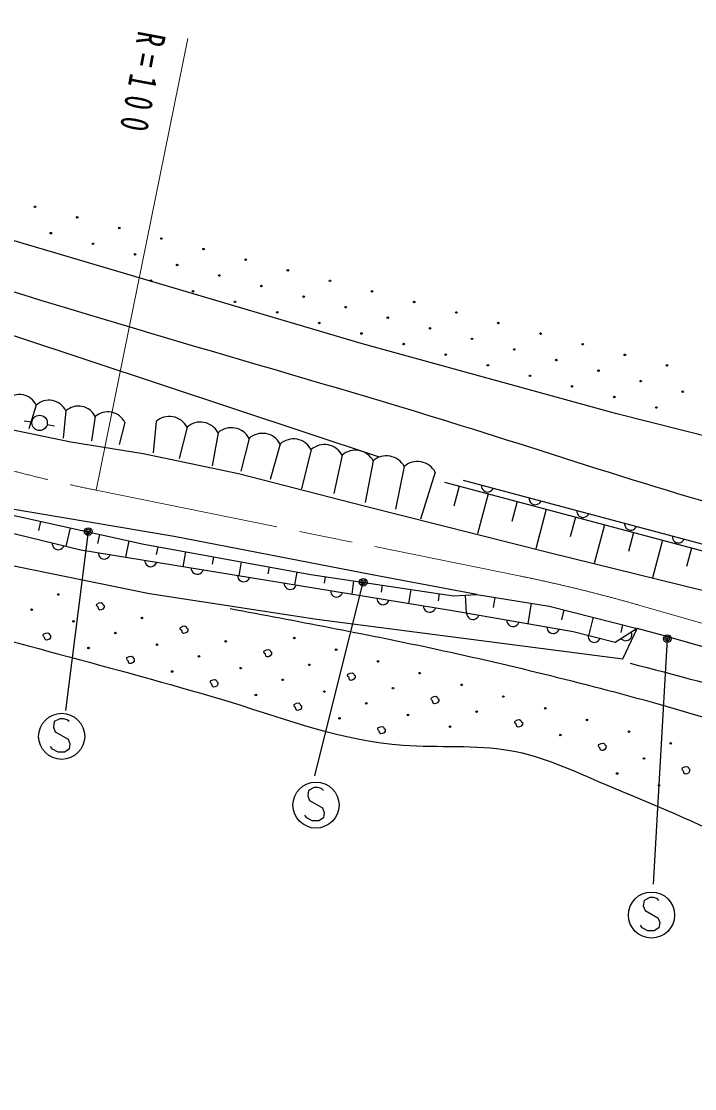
# Model space of a CAD drawing. Units: millimetres, scale not verified. Extents: x 40000 to 680000, y 20000 to 380000.
# Drawn here: x 401324 to 445172, y 249405 to 318888 of the extents above; entities that cross this region are included whole.
import ezdxf

# ---------------------------------------------------------------- set-up
doc = ezdxf.new("R2010")
doc.units = ezdxf.units.MM
doc.header["$LTSCALE"] = 1000
doc.linetypes.add('CHAIN', pattern=[18.5, 12, -1.5, 3.5, -1.5])
for name, color, linetype, lineweight in [('M-BGD', 7, 'Continuous', 25), ('M-BMK', 2, 'CHAIN', 13), ('M-STR-HTXT', 7, 'Continuous', 13), ('M-STR-STRC', 7, 'Continuous', 25)]:
    doc.layers.add(name, color=color, linetype=linetype, lineweight=lineweight)
doc.styles.add('ＭＳ ゴシック', font='')
doc.styles.get('ＭＳ ゴシック').set_extended_font_data('MS Gothic')

msp = doc.modelspace()

# ---------------------------------------------------------------- linework, layer by layer
at = {"layer": 'M-BGD'}
for p, q in [((402299, 293904), (401819, 292359)), ((404219, 293529), (404039, 291759)), ((402016, 292802), (401518, 292856)), ((403003, 292648), (403493, 292549)), ((406139, 293154), (405899, 291579)), ((408059, 292779), (407699, 291339)), ((410096, 292839), (409916, 290799)), ((412116, 292472), (411596, 290439)), ((414136, 292105), (413756, 289959)), ((416157, 291739), (415617, 289599)), ((418177, 291372), (417537, 289058)), ((420197, 291005), (419577, 288458)), ((422217, 290639), (421677, 288158)), ((424238, 290272), (423717, 287558)), ((426258, 289905), (425698, 287138)), ((428278, 289539), (427318, 286478)), ((428890, 288884), (468622, 278303)), ((429836, 288632), (429486, 287320)), ((431728, 288128), (431033, 285519)), ((433620, 287624), (433274, 286327)), ((435512, 287120), (434825, 284540)), ((402572, 286331), (402444, 285751)), ((437404, 286616), (437064, 285339)), ((404493, 285907), (404228, 284706)), ((439296, 286113), (438625, 283592)), ((441188, 285609), (440857, 284366)), ((406414, 285482), (406284, 284898)), ((408334, 285058), (408100, 283996)), ((443080, 285105), (442427, 282654)), ((410202, 284681), (410111, 284182)), ((412016, 284352), (411840, 283384)), ((444972, 284601), (444650, 283393)), ((413830, 284022), (413745, 283554)), ((415644, 283692), (415480, 282789)), ((417458, 283362), (417379, 282927)), ((419272, 283032), (419120, 282194)), ((421108, 282730), (421046, 282310)), ((422965, 282456), (422837, 281586)), ((424822, 282182), (424756, 281733)), ((426680, 281908), (426543, 280980)), ((428537, 281634), (428466, 281156)), ((430227, 281535), (430286, 280358)), ((432168, 281383), (432061, 280725)), ((434527, 281003), (434310, 279655)), ((436662, 280572), (436502, 279936)), ((438572, 280091), (438269, 278886)), ((440482, 279610), (440355, 279108))]:
    msp.add_line(p, q, dxfattribs=at)
for points in [[(424658, 290513), (400966, 298361), (366759, 308134), (344658, 314502), (324371, 317907), (306602, 319832), (289425, 320721), (273284, 320721), (253997, 319240), (234894, 316279), (217569, 313169), (206019, 310207), (186583, 303692), (171479, 299101), (151489, 291401), (125130, 280147), (103640, 272743), (82021, 265487), (69278, 262110)], [(430988, 281573), (424175, 282862), (411274, 285356), (400325, 287199), (394308, 288879), (371867, 298907), (364766, 301889), (357068, 304761), (349209, 307255), (342379, 308935), (334090, 310421), (325141, 312025), (317824, 312892), (309747, 313380), (282698, 314085), (272779, 314139), (265027, 313760), (259065, 313326)], [(441437, 279369), (439991, 278456), (437250, 279141), (429410, 280511), (417308, 282490), (405206, 284469), (387345, 288807), (379885, 290482), (371817, 293070), (364232, 296191), (358599, 298855), (350912, 303802), (335004, 308747), (334090, 310421)], [(334090, 310421), (334395, 307377), (342920, 303799), (350379, 301135), (357686, 296112), (371502, 290022), (382539, 286901), (393576, 284922), (409675, 281649), (420560, 279975), (440502, 277387), (441437, 279369)], [(334248, 310453), (351539, 305249), (359562, 299395), (366609, 296143), (373967, 293432), (381882, 291102), (387628, 289870), (395849, 287815), (409295, 284846), (420179, 282867), (429466, 281497), (430988, 281573), (435707, 280812), (441437, 279369)], [(470540, 285653), (440020, 293362), (423458, 297922), (397539, 305580)], [(398778, 292709), (404539, 291518), (409262, 290750), (415475, 289459), (423655, 287347), (435706, 284313), (447065, 281509), (468610, 275633), (479815, 272230), (485921, 270924)], [(480700, 276101), (469299, 278681), (445656, 284862), (430118, 289002)], [(431285, 288691), (431292, 288590), (431317, 288501), (431374, 288403), (431439, 288336), (431523, 288280), (431647, 288247), (431748, 288253), (431838, 288279), (431936, 288336), (432003, 288401), (432058, 288485)], [(434393, 287863), (434399, 287762), (434425, 287672), (434482, 287575), (434547, 287508), (434631, 287452), (434755, 287419), (434856, 287425), (434945, 287451), (435043, 287508), (435110, 287573), (435166, 287657)], [(437501, 287035), (437507, 286934), (437533, 286844), (437589, 286746), (437654, 286679), (437739, 286624), (437862, 286591), (437963, 286597), (438053, 286623), (438151, 286680), (438218, 286744), (438274, 286829)], [(440608, 286207), (440614, 286106), (440640, 286016), (440697, 285918), (440762, 285851), (440846, 285796), (440970, 285763), (441071, 285769), (441161, 285795), (441259, 285851), (441326, 285916), (441381, 286001)], [(403328, 284925), (403337, 284824), (403365, 284735), (403424, 284638), (403490, 284573), (403576, 284519), (403700, 284489), (403801, 284497), (403890, 284525), (403987, 284584), (404052, 284650), (404106, 284736)], [(443716, 285379), (443722, 285278), (443748, 285188), (443805, 285090), (443869, 285023), (443954, 284968), (444078, 284935), (444179, 284941), (444268, 284967), (444366, 285023), (444433, 285088), (444489, 285173)], [(406324, 284286), (406340, 284186), (406374, 284099), (406440, 284008), (406511, 283947), (406601, 283900), (406727, 283880), (406827, 283896), (406914, 283930), (407006, 283996), (407066, 284067), (407113, 284157)], [(409349, 283791), (409365, 283691), (409400, 283605), (409466, 283513), (409537, 283453), (409627, 283405), (409753, 283385), (409853, 283401), (409939, 283435), (410031, 283501), (410092, 283573), (410139, 283662)], [(412375, 283297), (412391, 283197), (412425, 283110), (412491, 283018), (412563, 282958), (412652, 282911), (412779, 282890), (412878, 282906), (412965, 282941), (413057, 283007), (413117, 283078), (413164, 283167)], [(415400, 282802), (415417, 282702), (415451, 282615), (415517, 282523), (415588, 282463), (415678, 282416), (415804, 282395), (415904, 282411), (415991, 282446), (416083, 282512), (416143, 282583), (416190, 282673)], [(418426, 282307), (418442, 282207), (418477, 282120), (418543, 282029), (418614, 281968), (418703, 281921), (418830, 281901), (418930, 281917), (419016, 281951), (419108, 282017), (419168, 282088), (419216, 282178)], [(421452, 281812), (421468, 281712), (421502, 281626), (421568, 281534), (421639, 281474), (421729, 281426), (421855, 281406), (421955, 281422), (422042, 281456), (422134, 281522), (422194, 281594), (422241, 281683)], [(424477, 281317), (424493, 281218), (424528, 281131), (424594, 281039), (424665, 280979), (424755, 280932), (424881, 280911), (424981, 280927), (425068, 280962), (425159, 281028), (425220, 281099), (425267, 281188)], [(427503, 280823), (427519, 280723), (427553, 280636), (427619, 280544), (427691, 280484), (427780, 280437), (427907, 280416), (428006, 280432), (428093, 280467), (428185, 280533), (428245, 280604), (428292, 280694)], [(430323, 280351), (430338, 280251), (430372, 280164), (430437, 280072), (430507, 280011), (430596, 279962), (430722, 279940), (430822, 279955), (430909, 279989), (431002, 280054), (431063, 280125), (431111, 280214)], [(432936, 279895), (432951, 279795), (432985, 279707), (433050, 279615), (433120, 279554), (433209, 279506), (433336, 279484), (433436, 279499), (433523, 279532), (433615, 279597), (433676, 279668), (433724, 279757)], [(435550, 279438), (435565, 279338), (435598, 279251), (435663, 279158), (435734, 279097), (435823, 279049), (435949, 279027), (436049, 279042), (436136, 279076), (436229, 279141), (436290, 279211), (436338, 279300)], [(457329, 274878), (443111, 278912), (441437, 279369)], [(438232, 278895), (438240, 278794), (438267, 278705), (438326, 278608), (438391, 278542), (438477, 278488), (438601, 278457), (438702, 278464), (438791, 278492), (438888, 278550), (438954, 278616), (439008, 278701)], [(440375, 278699), (440454, 278635), (440537, 278593), (440647, 278568), (440741, 278570), (440839, 278594), (440947, 278662), (441011, 278741), (441053, 278824), (441078, 278934), (441076, 279028), (441052, 279126)]]:
    msp.add_lwpolyline(points, dxfattribs=at)
for points in [[(406529, 281052), (406608, 280998), (406656, 280912), (406716, 280864), (406712, 280741), (406639, 280626), (406521, 280576), (406433, 280559), (406361, 280600), (406319, 280747), (406253, 280807), (406225, 280856), (406243, 280955), (406388, 281029)], [(411977, 279527), (412055, 279474), (412104, 279388), (412163, 279340), (412160, 279216), (412086, 279102), (411968, 279052), (411880, 279035), (411809, 279076), (411767, 279222), (411701, 279282), (411673, 279332), (411690, 279431), (411835, 279504)], [(403043, 279090), (403122, 279037), (403170, 278951), (403230, 278903), (403226, 278779), (403153, 278665), (403035, 278615), (402947, 278598), (402875, 278639), (402833, 278785), (402767, 278845), (402739, 278895), (402756, 278994), (402902, 279067)], [(417424, 278002), (417503, 277949), (417551, 277863), (417611, 277815), (417607, 277692), (417534, 277577), (417416, 277527), (417328, 277510), (417256, 277551), (417214, 277698), (417148, 277758), (417120, 277807), (417138, 277906), (417283, 277980)], [(408491, 277566), (408569, 277512), (408618, 277426), (408677, 277378), (408674, 277255), (408600, 277140), (408482, 277090), (408394, 277073), (408323, 277114), (408281, 277261), (408214, 277321), (408187, 277370), (408204, 277469), (408349, 277543)], [(413938, 276041), (414017, 275988), (414065, 275902), (414125, 275854), (414121, 275730), (414048, 275616), (413930, 275566), (413842, 275549), (413770, 275590), (413728, 275736), (413662, 275796), (413634, 275846), (413652, 275945), (413797, 276018)], [(422872, 276478), (422950, 276425), (422999, 276338), (423058, 276291), (423055, 276167), (422981, 276053), (422863, 276003), (422776, 275986), (422704, 276026), (422662, 276173), (422596, 276233), (422568, 276283), (422585, 276382), (422730, 276455)], [(419386, 274516), (419464, 274463), (419513, 274377), (419572, 274329), (419569, 274206), (419495, 274091), (419377, 274041), (419289, 274024), (419218, 274065), (419176, 274212), (419110, 274272), (419082, 274321), (419099, 274420), (419244, 274494)], [(428319, 274953), (428398, 274900), (428446, 274814), (428506, 274766), (428502, 274643), (428429, 274528), (428311, 274478), (428223, 274461), (428151, 274502), (428109, 274649), (428043, 274709), (428015, 274758), (428033, 274857), (428178, 274931)], [(433767, 273429), (433845, 273376), (433894, 273289), (433953, 273242), (433950, 273118), (433876, 273004), (433758, 272953), (433671, 272936), (433599, 272977), (433557, 273124), (433491, 273184), (433463, 273233), (433480, 273332), (433625, 273406)], [(424833, 272992), (424912, 272939), (424960, 272852), (425020, 272805), (425016, 272681), (424943, 272567), (424825, 272517), (424737, 272500), (424665, 272540), (424623, 272687), (424557, 272747), (424529, 272797), (424547, 272896), (424692, 272969)], [(439214, 271904), (439293, 271851), (439341, 271765), (439401, 271717), (439397, 271593), (439324, 271479), (439206, 271429), (439118, 271412), (439046, 271453), (439004, 271599), (438938, 271660), (438910, 271709), (438928, 271808), (439073, 271881)], [(444662, 270380), (444740, 270326), (444789, 270240), (444848, 270192), (444845, 270069), (444771, 269954), (444653, 269904), (444566, 269887), (444494, 269928), (444452, 270075), (444386, 270135), (444358, 270184), (444375, 270283), (444521, 270357)]]:
    msp.add_lwpolyline(points, close=True, dxfattribs=at)
for centre, radius in [((402215, 306812), 50), ((404959, 306124), 50), ((403243, 305096), 50), ((407702, 305436), 50), ((405986, 304408), 50), ((410445, 304748), 50), ((408730, 303720), 50), ((413189, 304060), 50), ((411473, 303032), 50), ((415932, 303372), 50), ((414217, 302344), 50), ((418676, 302684), 50), ((409757, 302004), 50), ((416960, 301656), 50), ((421419, 301996), 50), ((412501, 301316), 50), ((419704, 300968), 50), ((424163, 301308), 50), ((415244, 300628), 50), ((422447, 300280), 50), ((426906, 300620), 50), ((417988, 299940), 50), ((425191, 299592), 50), ((429650, 299932), 50), ((420731, 299253), 50), ((427934, 298904), 50), ((432393, 299244), 50), ((423475, 298565), 50), ((430678, 298216), 50), ((435137, 298556), 50), ((426218, 297877), 50), ((433421, 297528), 50), ((437880, 297868), 50), ((428962, 297189), 50), ((436165, 296840), 50), ((440624, 297180), 50), ((431705, 296501), 50), ((438908, 296152), 50), ((443367, 296492), 50), ((434449, 295813), 50), ((441651, 295464), 50), ((437192, 295125), 50), ((444395, 294776), 50), ((439936, 294437), 50), ((402513, 292747), 500), ((442679, 293749), 50), ((403738, 281573), 50), ((401995, 280592), 50), ((409186, 280049), 50), ((404719, 279830), 50), ((407442, 279068), 50), ((419100, 278742), 50), ((405699, 278087), 50), ((410166, 278306), 50), ((414633, 278524), 50), ((421824, 277980), 50), ((412890, 277543), 50), ((424547, 277218), 50), ((411147, 276563), 50), ((415614, 276781), 50), ((420081, 276999), 50), ((418338, 276019), 50), ((427271, 276456), 50), ((421061, 275256), 50), ((425528, 275475), 50), ((429995, 275693), 50), ((416595, 275038), 50), ((423785, 274494), 50), ((432719, 274931), 50), ((426509, 273732), 50), ((430976, 273950), 50), ((435442, 274169), 50), ((422042, 273513), 50), ((438166, 273406), 50), ((429233, 272970), 50), ((436423, 272426), 50), ((440890, 272644), 50), ((443614, 271882), 50), ((441871, 270901), 50), ((440128, 269920), 50), ((442851, 269158), 50)]:
    msp.add_circle(centre, radius, dxfattribs=at)
for centre, radius, start, end in [((401198, 293371), 1223, 25.81845, 132.07864), ((403118, 292996), 1223, 25.81845, 132.07864), ((405038, 292621), 1223, 25.81845, 132.07864), ((406959, 292246), 1223, 25.81845, 132.07864), ((410963, 291865), 1304, 27.776, 131.64761), ((412983, 291498), 1304, 27.776, 131.64761), ((415003, 291131), 1304, 27.776, 131.64761), ((417023, 290764), 1304, 27.776, 131.64761), ((419043, 290398), 1304, 27.776, 131.64761), ((421064, 290031), 1304, 27.776, 131.64761), ((423084, 289664), 1304, 27.776, 131.64761), ((425104, 289298), 1304, 27.776, 131.64761), ((427124, 288931), 1304, 27.776, 131.64761)]:
    msp.add_arc(centre, radius, start, end, dxfattribs=at)
for points, knots in [([(68682, 264994), (79821, 268226), (90960, 271457), (101962, 275112), (110882, 278076), (119712, 281319), (128468, 284738), (138390, 288611), (148217, 292712), (158084, 296732), (165339, 299673), (172626, 302528), (180000, 305173), (192037, 309480), (204323, 313121), (216794, 315982), (225841, 318021), (234983, 319606), (244188, 320869), (259531, 322905), (275006, 324011), (290463, 323683), (305853, 323259), (321179, 321411), (336368, 318796), (347631, 316845), (358817, 314551), (369759, 311392), (379076, 308662), (388216, 305360), (397450, 302359), (408218, 298882), (419141, 295949), (429953, 292586), (437878, 290121), (445742, 287424), (453794, 285478), (459126, 284189), (464540, 283228), (469954, 282268)], [0, 0, 0, 0, 1, 1, 1, 2, 2, 2, 3, 3, 3, 4, 4, 4, 5, 5, 5, 6, 6, 6, 7, 7, 7, 8, 8, 8, 9, 9, 9, 10, 10, 10, 11, 11, 11, 12, 12, 12, 13, 13, 13, 13]), ([(354005, 291333), (356628, 291324), (359252, 291315), (361797, 290910), (366673, 290135), (371264, 287909), (375942, 286082), (381835, 283780), (387864, 282112), (393897, 280408), (400899, 278393), (407963, 276663), (414987, 274564), (418681, 273387), (422351, 272042), (426193, 271765), (428505, 271601), (430878, 271822), (433138, 271426), (435269, 271044), (437296, 270108), (439321, 269224), (442358, 267934), (445393, 266737), (448299, 265243), (450003, 264367), (451663, 263388), (453380, 262533), (455656, 261400), (458033, 260484), (460410, 259568)], [0, 0, 0, 0, 1, 1, 1, 2, 2, 2, 3, 3, 3, 4, 4, 4, 5, 5, 5, 6, 6, 6, 7, 7, 7, 8, 8, 8, 9, 9, 9, 10, 10, 10, 10]), ([(414928, 280658), (419256, 279847), (423583, 279037), (427887, 278117), (432861, 277054), (437804, 275845), (442709, 274475), (446280, 273477), (449832, 272395), (453296, 271087), (458815, 269006), (464124, 266390), (469584, 264142), (473880, 262377), (478275, 260863), (482712, 259484), (487924, 257833), (493207, 256396), (498550, 255249), (502788, 254312), (507048, 253508), (511339, 252793), (513767, 252388), (516204, 252012), (518564, 251353), (520315, 250864), (522023, 250219), (523731, 249574)], [0, 0, 0, 0, 1, 1, 1, 2, 2, 2, 3, 3, 3, 4, 4, 4, 5, 5, 5, 6, 6, 6, 7, 7, 7, 8, 8, 8, 9, 9, 9, 9]), ([(440972, 277101), (443902, 276347), (446832, 275593), (449696, 274644), (452992, 273552), (456201, 272202), (459436, 270918), (464821, 268780), (470278, 266827), (475868, 265328), (480009, 264219), (484239, 263406), (488318, 262109), (491984, 260959), (495533, 259439), (499159, 258128), (502244, 256999), (505373, 255976), (508586, 255333), (512205, 254610), (515931, 254370), (519512, 253555), (523500, 252647), (527308, 251026), (531116, 249405)], [0, 0, 0, 0, 1, 1, 1, 2, 2, 2, 3, 3, 3, 4, 4, 4, 5, 5, 5, 6, 6, 6, 7, 7, 7, 8, 8, 8, 8])]:
    msp.add_open_spline(points, degree=3, knots=knots, dxfattribs=at)
at = {"layer": 'M-BMK'}
for p, q in [((406207, 288362), (433751, 282786)), ((441605, 280862), (453790, 277350))]:
    msp.add_line(p, q, dxfattribs=at)
for centre, start, end in [((426051, 386374), 246.96724, 258.55469), ((413907, 184775), 73.92004, 78.55469)]:
    msp.add_arc(centre, 100000, start, end, dxfattribs=at)
at = {"layer": 'M-STR-HTXT'}
msp.add_line((412160, 317766), (406207, 288362), dxfattribs=at)
at = {"layer": 'M-STR-STRC'}
for p, q in [((405676, 285672), (404210, 274019)), ((420434, 269767), (423586, 282372)), ((443387, 278698), (442476, 262718))]:
    msp.add_line(p, q, dxfattribs=at)
for points in [[(404431, 273301), (404311, 273421), (404071, 273481), (403831, 273481), (403471, 273301), (403411, 272941), (403531, 272641), (404371, 272161), (404491, 271861), (404431, 271501), (404131, 271321), (403711, 271321), (403351, 271501), (403231, 271681)], [(420991, 268825), (420871, 268945), (420631, 269005), (420391, 269005), (420031, 268825), (419971, 268465), (420091, 268165), (420931, 267685), (421051, 267385), (420991, 267025), (420691, 266845), (420271, 266845), (419911, 267025), (419791, 267205)], [(442844, 261664), (442724, 261784), (442484, 261844), (442244, 261844), (441884, 261664), (441824, 261304), (441944, 261004), (442784, 260524), (442904, 260224), (442844, 259864), (442544, 259684), (442124, 259684), (441764, 259864), (441644, 260044)]]:
    msp.add_lwpolyline(points, dxfattribs=at)
for centre, radius in [((405676, 285672), 250), ((405676, 285672), 150), ((405676, 285672), 50), ((423586, 282372), 250), ((423586, 282372), 150), ((423586, 282372), 50), ((443387, 278698), 250), ((443387, 278698), 150), ((443387, 278698), 50), ((403951, 272341), 1500), ((420511, 267865), 1500), ((442364, 260704), 1500)]:
    msp.add_circle(centre, radius, dxfattribs=at)

# ---------------------------------------------------------------- texts
at = {"layer": 'M-STR-HTXT', "insert": (408912, 318330), "char_height": 1833, "attachment_point": 7, "rotation": 259.4, "style": 'ＭＳ ゴシック'}
msp.add_mtext('\\T1.61;\\W0.7;R=100', dxfattribs=at)

doc.saveas('drawing.dxf')
